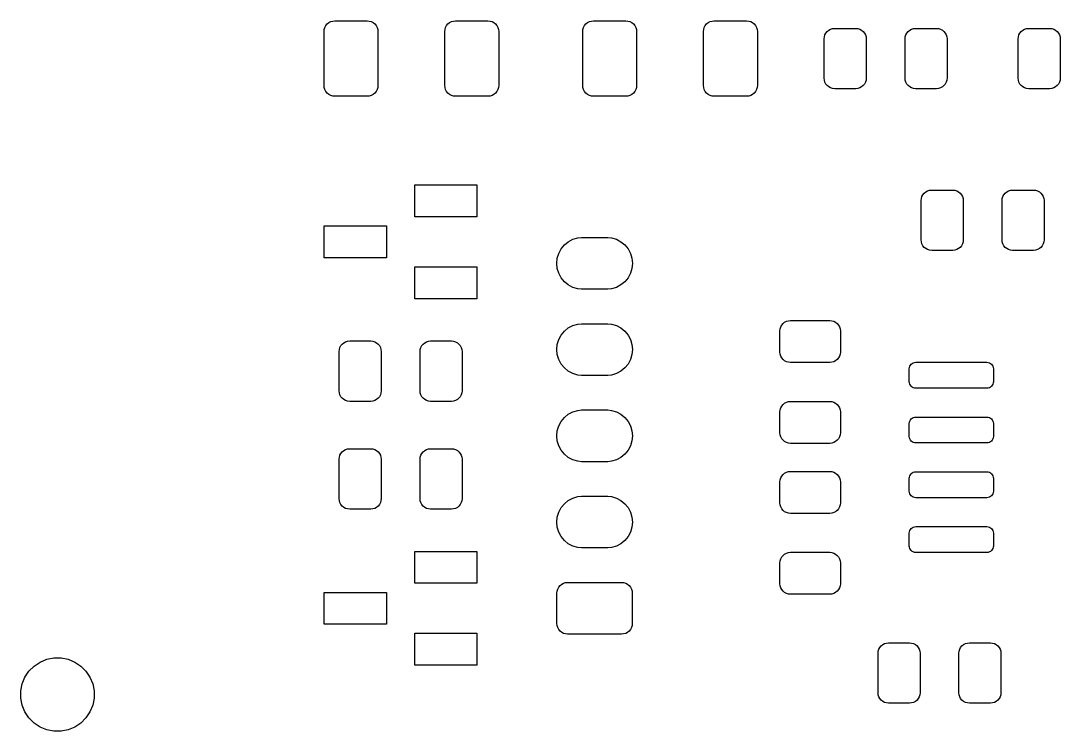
# Model space of a CAD drawing. Extents: x 1.99 to 6.84, y -5.26 to -1.59.
# Drawn here: x 4.24 to 5.189, y -4.246 to -3.597 of the extents above; entities that cross this region are included whole.
import ezdxf

# ---------------------------------------------------------------- set-up
doc = ezdxf.new("R2010")
doc.units = 0
doc.header["$MEASUREMENT"] = 0
doc.layers.add('BLACK', color=7, linetype='CONTINUOUS')

msp = doc.modelspace()

# ---------------------------------------------------------------- linework, layer by layer
at = {"layer": 'BLACK', "linetype": 'CONTINUOUS'}
for p, q in [((4.52465, -3.59763), (4.52657, -3.59744)), ((4.52657, -3.59744), (4.5561, -3.59744)), ((4.5561, -3.59744), (4.55802, -3.59763)), ((4.63489, -3.59763), (4.63681, -3.59744)), ((4.63681, -3.59744), (4.66634, -3.59744)), ((4.66634, -3.59744), (4.66826, -3.59763)), ((4.76088, -3.59763), (4.7628, -3.59744)), ((4.7628, -3.59744), (4.79232, -3.59744)), ((4.79232, -3.59744), (4.79424, -3.59763)), ((4.87111, -3.59763), (4.87303, -3.59744)), ((4.87303, -3.59744), (4.90256, -3.59744)), ((4.90256, -3.59744), (4.90448, -3.59763)), ((4.51673, -3.60728), (4.51692, -3.60536)), ((4.51692, -3.60536), (4.51748, -3.60352)), ((4.51748, -3.60352), (4.51839, -3.60182)), ((4.51839, -3.60182), (4.51962, -3.60032)), ((4.51962, -3.60032), (4.52111, -3.5991)), ((4.52111, -3.5991), (4.52281, -3.59819)), ((4.52281, -3.59819), (4.52465, -3.59763)), ((4.55802, -3.59763), (4.55987, -3.59819)), ((4.55987, -3.59819), (4.56157, -3.5991)), ((4.56157, -3.5991), (4.56306, -3.60032)), ((4.56306, -3.60032), (4.56429, -3.60182)), ((4.56429, -3.60182), (4.5652, -3.60352)), ((4.5652, -3.60352), (4.56576, -3.60536)), ((4.56576, -3.60536), (4.56594, -3.60728)), ((4.62697, -3.60728), (4.62716, -3.60536)), ((4.62716, -3.60536), (4.62772, -3.60352)), ((4.62772, -3.60352), (4.62863, -3.60182)), ((4.62863, -3.60182), (4.62985, -3.60032)), ((4.62985, -3.60032), (4.63134, -3.5991)), ((4.63134, -3.5991), (4.63304, -3.59819)), ((4.63304, -3.59819), (4.63489, -3.59763)), ((4.66826, -3.59763), (4.67011, -3.59819)), ((4.67011, -3.59819), (4.67181, -3.5991)), ((4.67181, -3.5991), (4.6733, -3.60032)), ((4.6733, -3.60032), (4.67452, -3.60182)), ((4.67452, -3.60182), (4.67543, -3.60352)), ((4.67543, -3.60352), (4.67599, -3.60536)), ((4.67599, -3.60536), (4.67618, -3.60728)), ((4.75295, -3.60728), (4.75314, -3.60536)), ((4.75314, -3.60536), (4.7537, -3.60352)), ((4.7537, -3.60352), (4.75461, -3.60182)), ((4.75461, -3.60182), (4.75584, -3.60032)), ((4.75584, -3.60032), (4.75733, -3.5991)), ((4.75733, -3.5991), (4.75903, -3.59819)), ((4.75903, -3.59819), (4.76088, -3.59763)), ((4.79424, -3.59763), (4.79609, -3.59819)), ((4.79609, -3.59819), (4.79779, -3.5991)), ((4.79779, -3.5991), (4.79928, -3.60032)), ((4.79928, -3.60032), (4.80051, -3.60182)), ((4.80051, -3.60182), (4.80142, -3.60352)), ((4.80142, -3.60352), (4.80198, -3.60536)), ((4.80198, -3.60536), (4.80217, -3.60728)), ((4.86319, -3.60728), (4.86338, -3.60536)), ((4.86338, -3.60536), (4.86394, -3.60352)), ((4.86394, -3.60352), (4.86485, -3.60182)), ((4.86485, -3.60182), (4.86607, -3.60032)), ((4.86607, -3.60032), (4.86756, -3.5991)), ((4.86756, -3.5991), (4.86926, -3.59819)), ((4.86926, -3.59819), (4.87111, -3.59763)), ((4.90448, -3.59763), (4.90633, -3.59819)), ((4.90633, -3.59819), (4.90803, -3.5991)), ((4.90803, -3.5991), (4.90952, -3.60032)), ((4.90952, -3.60032), (4.91074, -3.60182)), ((4.91074, -3.60182), (4.91165, -3.60352)), ((4.91165, -3.60352), (4.91221, -3.60536)), ((4.91221, -3.60536), (4.9124, -3.60728)), ((4.97624, -3.60714), (4.97769, -3.60595)), ((4.97769, -3.60595), (4.97935, -3.60506)), ((4.97935, -3.60506), (4.98115, -3.60452)), ((4.98115, -3.60452), (4.98302, -3.60433)), ((4.98302, -3.60433), (5.00221, -3.60433)), ((5.00221, -3.60433), (5.00409, -3.60452)), ((5.00409, -3.60452), (5.00589, -3.60506)), ((5.00589, -3.60506), (5.00755, -3.60595)), ((5.00755, -3.60595), (5.009, -3.60714)), ((5.05005, -3.60714), (5.05151, -3.60595)), ((5.05151, -3.60595), (5.05317, -3.60506)), ((5.05317, -3.60506), (5.05497, -3.60452)), ((5.05497, -3.60452), (5.05684, -3.60433)), ((5.05684, -3.60433), (5.07603, -3.60433)), ((5.07603, -3.60433), (5.07791, -3.60452)), ((5.07791, -3.60452), (5.07971, -3.60506)), ((5.07971, -3.60506), (5.08136, -3.60595)), ((5.08136, -3.60595), (5.08282, -3.60714)), ((5.1534, -3.60714), (5.15486, -3.60595)), ((5.15486, -3.60595), (5.15651, -3.60506)), ((5.15651, -3.60506), (5.15831, -3.60452)), ((5.15831, -3.60452), (5.16019, -3.60433)), ((5.16019, -3.60433), (5.17938, -3.60433)), ((5.17938, -3.60433), (5.18125, -3.60452)), ((5.18125, -3.60452), (5.18305, -3.60506)), ((5.18305, -3.60506), (5.18471, -3.60595)), ((5.18471, -3.60595), (5.18617, -3.60714)), ((4.51673, -3.6565), (4.51673, -3.60728)), ((4.56594, -3.60728), (4.56594, -3.6565)), ((4.62697, -3.6565), (4.62697, -3.60728)), ((4.67618, -3.60728), (4.67618, -3.6565)), ((4.75295, -3.6565), (4.75295, -3.60728)), ((4.80217, -3.60728), (4.80217, -3.6565)), ((4.86319, -3.6565), (4.86319, -3.60728)), ((4.9124, -3.60728), (4.9124, -3.6565)), ((4.97343, -3.61393), (4.97361, -3.61205)), ((4.97343, -3.64985), (4.97343, -3.61393)), ((4.97361, -3.61205), (4.97416, -3.61025)), ((4.97416, -3.61025), (4.97504, -3.6086)), ((4.97504, -3.6086), (4.97624, -3.60714)), ((5.009, -3.60714), (5.01019, -3.6086)), ((5.01019, -3.6086), (5.01108, -3.61025)), ((5.01108, -3.61025), (5.01163, -3.61205)), ((5.01163, -3.61205), (5.01181, -3.61393)), ((5.01181, -3.61393), (5.01181, -3.64985)), ((5.04724, -3.61393), (5.04743, -3.61205)), ((5.04724, -3.64985), (5.04724, -3.61393)), ((5.04743, -3.61205), (5.04797, -3.61025)), ((5.04797, -3.61025), (5.04886, -3.6086)), ((5.04886, -3.6086), (5.05005, -3.60714)), ((5.08282, -3.60714), (5.08401, -3.6086)), ((5.08401, -3.6086), (5.0849, -3.61025)), ((5.0849, -3.61025), (5.08545, -3.61205)), ((5.08545, -3.61205), (5.08563, -3.61393)), ((5.08563, -3.61393), (5.08563, -3.64985)), ((5.15059, -3.61393), (5.15077, -3.61205)), ((5.15059, -3.64985), (5.15059, -3.61393)), ((5.15077, -3.61205), (5.15132, -3.61025)), ((5.15132, -3.61025), (5.15221, -3.6086)), ((5.15221, -3.6086), (5.1534, -3.60714)), ((5.18617, -3.60714), (5.18736, -3.6086)), ((5.18736, -3.6086), (5.18825, -3.61025)), ((5.18825, -3.61025), (5.18879, -3.61205)), ((5.18879, -3.61205), (5.18898, -3.61393)), ((5.18898, -3.61393), (5.18898, -3.64985)), ((4.97361, -3.65172), (4.97343, -3.64985)), ((4.97416, -3.65352), (4.97361, -3.65172)), ((4.97504, -3.65518), (4.97416, -3.65352)), ((5.01108, -3.65352), (5.01019, -3.65518)), ((5.01163, -3.65172), (5.01108, -3.65352)), ((5.01181, -3.64985), (5.01163, -3.65172)), ((5.04743, -3.65172), (5.04724, -3.64985)), ((5.04797, -3.65352), (5.04743, -3.65172)), ((5.04886, -3.65518), (5.04797, -3.65352)), ((5.0849, -3.65352), (5.08401, -3.65518)), ((5.08545, -3.65172), (5.0849, -3.65352)), ((5.08563, -3.64985), (5.08545, -3.65172)), ((5.15077, -3.65172), (5.15059, -3.64985)), ((5.15132, -3.65352), (5.15077, -3.65172)), ((5.15221, -3.65518), (5.15132, -3.65352)), ((5.18825, -3.65352), (5.18736, -3.65518)), ((5.18879, -3.65172), (5.18825, -3.65352)), ((5.18898, -3.64985), (5.18879, -3.65172)), ((4.51692, -3.65842), (4.51673, -3.6565)), ((4.51748, -3.66026), (4.51692, -3.65842)), ((4.51839, -3.66196), (4.51748, -3.66026)), ((4.51962, -3.66346), (4.51839, -3.66196)), ((4.52111, -3.66468), (4.51962, -3.66346)), ((4.56306, -3.66346), (4.56157, -3.66468)), ((4.56429, -3.66196), (4.56306, -3.66346)), ((4.5652, -3.66026), (4.56429, -3.66196)), ((4.56576, -3.65842), (4.5652, -3.66026)), ((4.56594, -3.6565), (4.56576, -3.65842)), ((4.62716, -3.65842), (4.62697, -3.6565)), ((4.62772, -3.66026), (4.62716, -3.65842)), ((4.62863, -3.66196), (4.62772, -3.66026)), ((4.62985, -3.66346), (4.62863, -3.66196)), ((4.63134, -3.66468), (4.62985, -3.66346)), ((4.6733, -3.66346), (4.67181, -3.66468)), ((4.67452, -3.66196), (4.6733, -3.66346)), ((4.67543, -3.66026), (4.67452, -3.66196)), ((4.67599, -3.65842), (4.67543, -3.66026)), ((4.67618, -3.6565), (4.67599, -3.65842)), ((4.75314, -3.65842), (4.75295, -3.6565)), ((4.7537, -3.66026), (4.75314, -3.65842)), ((4.75461, -3.66196), (4.7537, -3.66026)), ((4.75584, -3.66346), (4.75461, -3.66196)), ((4.75733, -3.66468), (4.75584, -3.66346)), ((4.79928, -3.66346), (4.79779, -3.66468)), ((4.80051, -3.66196), (4.79928, -3.66346)), ((4.80142, -3.66026), (4.80051, -3.66196)), ((4.80198, -3.65842), (4.80142, -3.66026)), ((4.80217, -3.6565), (4.80198, -3.65842)), ((4.86338, -3.65842), (4.86319, -3.6565)), ((4.86394, -3.66026), (4.86338, -3.65842)), ((4.86485, -3.66196), (4.86394, -3.66026)), ((4.86607, -3.66346), (4.86485, -3.66196)), ((4.86756, -3.66468), (4.86607, -3.66346)), ((4.90952, -3.66346), (4.90803, -3.66468)), ((4.91074, -3.66196), (4.90952, -3.66346)), ((4.91165, -3.66026), (4.91074, -3.66196)), ((4.91221, -3.65842), (4.91165, -3.66026)), ((4.9124, -3.6565), (4.91221, -3.65842)), ((4.97624, -3.65664), (4.97504, -3.65518)), ((4.97769, -3.65783), (4.97624, -3.65664)), ((4.97935, -3.65872), (4.97769, -3.65783)), ((4.98115, -3.65926), (4.97935, -3.65872)), ((4.98302, -3.65945), (4.98115, -3.65926)), ((5.00221, -3.65945), (4.98302, -3.65945)), ((5.00409, -3.65926), (5.00221, -3.65945)), ((5.00589, -3.65872), (5.00409, -3.65926)), ((5.00755, -3.65783), (5.00589, -3.65872)), ((5.009, -3.65664), (5.00755, -3.65783)), ((5.01019, -3.65518), (5.009, -3.65664)), ((5.05005, -3.65664), (5.04886, -3.65518)), ((5.05151, -3.65783), (5.05005, -3.65664)), ((5.05317, -3.65872), (5.05151, -3.65783)), ((5.05497, -3.65926), (5.05317, -3.65872)), ((5.05684, -3.65945), (5.05497, -3.65926)), ((5.07603, -3.65945), (5.05684, -3.65945)), ((5.07791, -3.65926), (5.07603, -3.65945)), ((5.07971, -3.65872), (5.07791, -3.65926)), ((5.08136, -3.65783), (5.07971, -3.65872)), ((5.08282, -3.65664), (5.08136, -3.65783)), ((5.08401, -3.65518), (5.08282, -3.65664)), ((5.1534, -3.65664), (5.15221, -3.65518)), ((5.15486, -3.65783), (5.1534, -3.65664)), ((5.15651, -3.65872), (5.15486, -3.65783)), ((5.15831, -3.65926), (5.15651, -3.65872)), ((5.16019, -3.65945), (5.15831, -3.65926)), ((5.17938, -3.65945), (5.16019, -3.65945)), ((5.18125, -3.65926), (5.17938, -3.65945)), ((5.18305, -3.65872), (5.18125, -3.65926)), ((5.18471, -3.65783), (5.18305, -3.65872)), ((5.18617, -3.65664), (5.18471, -3.65783)), ((5.18736, -3.65518), (5.18617, -3.65664)), ((4.52281, -3.66559), (4.52111, -3.66468)), ((4.52465, -3.66615), (4.52281, -3.66559)), ((4.52657, -3.66634), (4.52465, -3.66615)), ((4.5561, -3.66634), (4.52657, -3.66634)), ((4.55802, -3.66615), (4.5561, -3.66634)), ((4.55987, -3.66559), (4.55802, -3.66615)), ((4.56157, -3.66468), (4.55987, -3.66559)), ((4.63304, -3.66559), (4.63134, -3.66468)), ((4.63489, -3.66615), (4.63304, -3.66559)), ((4.63681, -3.66634), (4.63489, -3.66615)), ((4.66634, -3.66634), (4.63681, -3.66634)), ((4.66826, -3.66615), (4.66634, -3.66634)), ((4.67011, -3.66559), (4.66826, -3.66615)), ((4.67181, -3.66468), (4.67011, -3.66559)), ((4.75903, -3.66559), (4.75733, -3.66468)), ((4.76088, -3.66615), (4.75903, -3.66559)), ((4.7628, -3.66634), (4.76088, -3.66615)), ((4.79232, -3.66634), (4.7628, -3.66634)), ((4.79424, -3.66615), (4.79232, -3.66634)), ((4.79609, -3.66559), (4.79424, -3.66615)), ((4.79779, -3.66468), (4.79609, -3.66559)), ((4.86926, -3.66559), (4.86756, -3.66468)), ((4.87111, -3.66615), (4.86926, -3.66559)), ((4.87303, -3.66634), (4.87111, -3.66615)), ((4.90256, -3.66634), (4.87303, -3.66634)), ((4.90448, -3.66615), (4.90256, -3.66634)), ((4.90633, -3.66559), (4.90448, -3.66615)), ((4.90803, -3.66468), (4.90633, -3.66559)), ((4.59961, -3.77638), (4.59961, -3.74724)), ((4.59961, -3.74724), (4.6563, -3.74724)), ((4.6563, -3.74724), (4.6563, -3.77638)), ((5.06219, -3.75969), (5.06274, -3.75789)), ((5.06274, -3.75789), (5.06363, -3.75623)), ((5.06363, -3.75623), (5.06482, -3.75478)), ((5.06482, -3.75478), (5.06627, -3.75359)), ((5.06627, -3.75359), (5.06793, -3.7527)), ((5.06793, -3.7527), (5.06973, -3.75215)), ((5.06973, -3.75215), (5.0716, -3.75197)), ((5.0716, -3.75197), (5.0908, -3.75197)), ((5.0908, -3.75197), (5.09267, -3.75215)), ((5.09267, -3.75215), (5.09447, -3.7527)), ((5.09447, -3.7527), (5.09613, -3.75359)), ((5.09613, -3.75359), (5.09758, -3.75478)), ((5.09758, -3.75478), (5.09878, -3.75623)), ((5.09878, -3.75623), (5.09966, -3.75789)), ((5.09966, -3.75789), (5.10021, -3.75969)), ((5.13601, -3.75969), (5.13656, -3.75789)), ((5.13656, -3.75789), (5.13744, -3.75623)), ((5.13744, -3.75623), (5.13864, -3.75478)), ((5.13864, -3.75478), (5.14009, -3.75359)), ((5.14009, -3.75359), (5.14175, -3.7527)), ((5.14175, -3.7527), (5.14355, -3.75215)), ((5.14355, -3.75215), (5.14542, -3.75197)), ((5.14542, -3.75197), (5.16462, -3.75197)), ((5.16462, -3.75197), (5.16649, -3.75215)), ((5.16649, -3.75215), (5.16829, -3.7527)), ((5.16829, -3.7527), (5.16995, -3.75359)), ((5.16995, -3.75359), (5.1714, -3.75478)), ((5.1714, -3.75478), (5.1726, -3.75623)), ((5.1726, -3.75623), (5.17348, -3.75789)), ((5.17348, -3.75789), (5.17403, -3.75969)), ((5.06201, -3.76156), (5.06219, -3.75969)), ((5.06201, -3.79749), (5.06201, -3.76156)), ((5.10021, -3.75969), (5.10039, -3.76156)), ((5.10039, -3.76156), (5.10039, -3.79749)), ((5.13583, -3.76156), (5.13601, -3.75969)), ((5.13583, -3.79749), (5.13583, -3.76156)), ((5.17403, -3.75969), (5.17421, -3.76156)), ((5.17421, -3.76156), (5.17421, -3.79749)), ((4.6563, -3.77638), (4.59961, -3.77638)), ((4.51693, -3.81378), (4.51693, -3.78465)), ((4.51693, -3.78465), (4.57362, -3.78465)), ((4.57362, -3.78465), (4.57362, -3.81378)), ((4.74387, -3.79697), (4.74832, -3.79562)), ((4.74832, -3.79562), (4.75179, -3.79528)), ((4.75179, -3.79528), (4.77577, -3.79528)), ((4.77577, -3.79528), (4.77924, -3.79562)), ((4.77924, -3.79562), (4.78369, -3.79697)), ((4.73102, -3.80981), (4.73322, -3.80571)), ((4.73322, -3.80571), (4.73617, -3.80211)), ((4.73617, -3.80211), (4.73977, -3.79916)), ((4.73977, -3.79916), (4.74387, -3.79697)), ((4.78369, -3.79697), (4.78779, -3.79916)), ((4.78779, -3.79916), (4.79139, -3.80211)), ((4.79139, -3.80211), (4.79434, -3.80571)), ((4.79434, -3.80571), (4.79654, -3.80981)), ((5.06219, -3.79936), (5.06201, -3.79749)), ((5.06274, -3.80116), (5.06219, -3.79936)), ((5.06363, -3.80282), (5.06274, -3.80116)), ((5.06482, -3.80428), (5.06363, -3.80282)), ((5.06627, -3.80547), (5.06482, -3.80428)), ((5.06793, -3.80636), (5.06627, -3.80547)), ((5.06973, -3.8069), (5.06793, -3.80636)), ((5.09447, -3.80636), (5.09267, -3.8069)), ((5.09613, -3.80547), (5.09447, -3.80636)), ((5.09758, -3.80428), (5.09613, -3.80547)), ((5.09878, -3.80282), (5.09758, -3.80428)), ((5.09966, -3.80116), (5.09878, -3.80282)), ((5.10021, -3.79936), (5.09966, -3.80116)), ((5.10039, -3.79749), (5.10021, -3.79936)), ((5.13601, -3.79936), (5.13583, -3.79749)), ((5.13656, -3.80116), (5.13601, -3.79936)), ((5.13744, -3.80282), (5.13656, -3.80116)), ((5.13864, -3.80428), (5.13744, -3.80282)), ((5.14009, -3.80547), (5.13864, -3.80428)), ((5.14175, -3.80636), (5.14009, -3.80547)), ((5.14355, -3.8069), (5.14175, -3.80636)), ((5.16829, -3.80636), (5.16649, -3.8069)), ((5.16995, -3.80547), (5.16829, -3.80636)), ((5.1714, -3.80428), (5.16995, -3.80547)), ((5.1726, -3.80282), (5.1714, -3.80428)), ((5.17348, -3.80116), (5.1726, -3.80282)), ((5.17403, -3.79936), (5.17348, -3.80116)), ((5.17421, -3.79749), (5.17403, -3.79936)), ((4.57362, -3.81378), (4.51693, -3.81378)), ((4.72922, -3.8189), (4.72967, -3.81427)), ((4.72967, -3.81427), (4.73102, -3.80981)), ((4.79654, -3.80981), (4.79789, -3.81427)), ((4.79789, -3.81427), (4.79834, -3.8189)), ((5.0716, -3.80709), (5.06973, -3.8069)), ((5.0908, -3.80709), (5.0716, -3.80709)), ((5.09267, -3.8069), (5.0908, -3.80709)), ((5.14542, -3.80709), (5.14355, -3.8069)), ((5.16462, -3.80709), (5.14542, -3.80709)), ((5.16649, -3.8069), (5.16462, -3.80709)), ((4.59961, -3.85118), (4.59961, -3.82205)), ((4.59961, -3.82205), (4.6563, -3.82205)), ((4.6563, -3.82205), (4.6563, -3.85118)), ((4.72967, -3.82353), (4.72922, -3.8189)), ((4.73102, -3.82798), (4.72967, -3.82353)), ((4.79789, -3.82353), (4.79654, -3.82798)), ((4.79834, -3.8189), (4.79789, -3.82353)), ((4.73322, -3.83208), (4.73102, -3.82798)), ((4.73617, -3.83568), (4.73322, -3.83208)), ((4.79434, -3.83208), (4.79139, -3.83568)), ((4.79654, -3.82798), (4.79434, -3.83208)), ((4.73977, -3.83863), (4.73617, -3.83568)), ((4.74387, -3.84083), (4.73977, -3.83863)), ((4.74832, -3.84218), (4.74387, -3.84083)), ((4.75179, -3.84252), (4.74832, -3.84218)), ((4.77577, -3.84252), (4.75179, -3.84252)), ((4.77924, -3.84218), (4.77577, -3.84252)), ((4.78369, -3.84083), (4.77924, -3.84218)), ((4.78779, -3.83863), (4.78369, -3.84083)), ((4.79139, -3.83568), (4.78779, -3.83863)), ((4.6563, -3.85118), (4.59961, -3.85118)), ((4.93588, -3.87387), (4.93734, -3.87268)), ((4.93734, -3.87268), (4.93899, -3.87179)), ((4.93899, -3.87179), (4.9408, -3.87125)), ((4.9408, -3.87125), (4.94267, -3.87106)), ((4.94267, -3.87106), (4.97859, -3.87106)), ((4.97859, -3.87106), (4.98046, -3.87125)), ((4.98046, -3.87125), (4.98226, -3.87179)), ((4.98226, -3.87179), (4.98392, -3.87268)), ((4.98392, -3.87268), (4.98538, -3.87387)), ((4.73322, -3.88445), (4.73617, -3.88085)), ((4.73617, -3.88085), (4.73977, -3.8779)), ((4.73977, -3.8779), (4.74387, -3.87571)), ((4.74387, -3.87571), (4.74832, -3.87436)), ((4.74832, -3.87436), (4.75179, -3.87402)), ((4.75179, -3.87402), (4.77577, -3.87402)), ((4.77577, -3.87402), (4.77924, -3.87436)), ((4.77924, -3.87436), (4.78369, -3.87571)), ((4.78369, -3.87571), (4.78779, -3.8779)), ((4.78779, -3.8779), (4.79139, -3.88085)), ((4.79139, -3.88085), (4.79434, -3.88445)), ((4.93307, -3.88066), (4.93326, -3.87879)), ((4.93307, -3.89985), (4.93307, -3.88066)), ((4.93326, -3.87879), (4.9338, -3.87699)), ((4.9338, -3.87699), (4.93469, -3.87533)), ((4.93469, -3.87533), (4.93588, -3.87387)), ((4.98538, -3.87387), (4.98657, -3.87533)), ((4.98657, -3.87533), (4.98746, -3.87699)), ((4.98746, -3.87699), (4.988, -3.87879)), ((4.988, -3.87879), (4.98819, -3.88066)), ((4.98819, -3.88066), (4.98819, -3.89985)), ((4.53332, -3.89257), (4.53478, -3.89138)), ((4.53478, -3.89138), (4.53644, -3.89049)), ((4.53644, -3.89049), (4.53824, -3.88995)), ((4.53824, -3.88995), (4.54011, -3.88976)), ((4.54011, -3.88976), (4.5593, -3.88976)), ((4.5593, -3.88976), (4.56117, -3.88995)), ((4.56117, -3.88995), (4.56297, -3.89049)), ((4.56297, -3.89049), (4.56463, -3.89138)), ((4.56463, -3.89138), (4.56609, -3.89257)), ((4.60714, -3.89257), (4.6086, -3.89138)), ((4.6086, -3.89138), (4.61025, -3.89049)), ((4.61025, -3.89049), (4.61205, -3.88995)), ((4.61205, -3.88995), (4.61393, -3.88976)), ((4.61393, -3.88976), (4.63312, -3.88976)), ((4.63312, -3.88976), (4.63499, -3.88995)), ((4.63499, -3.88995), (4.63679, -3.89049)), ((4.63679, -3.89049), (4.63845, -3.89138)), ((4.63845, -3.89138), (4.63991, -3.89257)), ((4.72967, -3.89301), (4.73102, -3.88855)), ((4.73102, -3.88855), (4.73322, -3.88445)), ((4.79434, -3.88445), (4.79654, -3.88855)), ((4.79654, -3.88855), (4.79789, -3.89301)), ((4.53051, -3.89936), (4.5307, -3.89749)), ((4.53051, -3.93529), (4.53051, -3.89936)), ((4.5307, -3.89749), (4.53124, -3.89569)), ((4.53124, -3.89569), (4.53213, -3.89403)), ((4.53213, -3.89403), (4.53332, -3.89257)), ((4.56609, -3.89257), (4.56728, -3.89403)), ((4.56728, -3.89403), (4.56817, -3.89569)), ((4.56817, -3.89569), (4.56871, -3.89749)), ((4.56871, -3.89749), (4.5689, -3.89936)), ((4.5689, -3.89936), (4.5689, -3.93529)), ((4.60433, -3.89936), (4.60452, -3.89749)), ((4.60433, -3.93529), (4.60433, -3.89936)), ((4.60452, -3.89749), (4.60506, -3.89569)), ((4.60506, -3.89569), (4.60595, -3.89403)), ((4.60595, -3.89403), (4.60714, -3.89257)), ((4.63991, -3.89257), (4.6411, -3.89403)), ((4.6411, -3.89403), (4.64199, -3.89569)), ((4.64199, -3.89569), (4.64253, -3.89749)), ((4.64253, -3.89749), (4.64272, -3.89936)), ((4.64272, -3.89936), (4.64272, -3.93529)), ((4.72922, -3.89764), (4.72967, -3.89301)), ((4.72967, -3.90227), (4.72922, -3.89764)), ((4.79789, -3.89301), (4.79834, -3.89764)), ((4.79834, -3.89764), (4.79789, -3.90227)), ((4.93326, -3.90172), (4.93307, -3.89985)), ((4.98819, -3.89985), (4.988, -3.90172)), ((4.73102, -3.90672), (4.72967, -3.90227)), ((4.73322, -3.91082), (4.73102, -3.90672)), ((4.79654, -3.90672), (4.79434, -3.91082)), ((4.79789, -3.90227), (4.79654, -3.90672)), ((4.9338, -3.90352), (4.93326, -3.90172)), ((4.93469, -3.90518), (4.9338, -3.90352)), ((4.93588, -3.90664), (4.93469, -3.90518)), ((4.93734, -3.90783), (4.93588, -3.90664)), ((4.93899, -3.90872), (4.93734, -3.90783)), ((4.9408, -3.90926), (4.93899, -3.90872)), ((4.94267, -3.90945), (4.9408, -3.90926)), ((4.97859, -3.90945), (4.94267, -3.90945)), ((4.98046, -3.90926), (4.97859, -3.90945)), ((4.98226, -3.90872), (4.98046, -3.90926)), ((4.98392, -3.90783), (4.98226, -3.90872)), ((4.98538, -3.90664), (4.98392, -3.90783)), ((4.98657, -3.90518), (4.98538, -3.90664)), ((4.98746, -3.90352), (4.98657, -3.90518)), ((4.988, -3.90172), (4.98746, -3.90352)), ((5.05291, -3.91098), (5.05381, -3.91025)), ((5.05381, -3.91025), (5.05483, -3.9097)), ((5.05483, -3.9097), (5.05593, -3.90937)), ((5.05593, -3.90937), (5.05709, -3.90925)), ((5.05709, -3.90925), (5.12205, -3.90925)), ((5.12205, -3.90925), (5.1232, -3.90937)), ((5.1232, -3.90937), (5.12431, -3.9097)), ((5.12431, -3.9097), (5.12533, -3.91025)), ((5.12533, -3.91025), (5.12622, -3.91098)), ((4.73617, -3.91442), (4.73322, -3.91082)), ((4.73977, -3.91737), (4.73617, -3.91442)), ((4.74387, -3.91957), (4.73977, -3.91737)), ((4.74832, -3.92092), (4.74387, -3.91957)), ((4.78369, -3.91957), (4.77924, -3.92092)), ((4.78779, -3.91737), (4.78369, -3.91957)), ((4.79139, -3.91442), (4.78779, -3.91737)), ((4.79434, -3.91082), (4.79139, -3.91442)), ((5.05118, -3.91516), (5.05129, -3.91401)), ((5.05118, -3.92697), (5.05118, -3.91516)), ((5.05129, -3.91401), (5.05163, -3.9129)), ((5.05163, -3.9129), (5.05218, -3.91188)), ((5.05218, -3.91188), (5.05291, -3.91098)), ((5.12622, -3.91098), (5.12696, -3.91188)), ((5.12696, -3.91188), (5.1275, -3.9129)), ((5.1275, -3.9129), (5.12784, -3.91401)), ((5.12784, -3.91401), (5.12795, -3.91516)), ((5.12795, -3.91516), (5.12795, -3.92697)), ((4.75179, -3.92126), (4.74832, -3.92092)), ((4.77577, -3.92126), (4.75179, -3.92126)), ((4.77924, -3.92092), (4.77577, -3.92126)), ((5.05129, -3.92812), (5.05118, -3.92697)), ((5.05163, -3.92923), (5.05129, -3.92812)), ((5.05218, -3.93025), (5.05163, -3.92923)), ((5.1275, -3.92923), (5.12696, -3.93025)), ((5.12784, -3.92812), (5.1275, -3.92923)), ((5.12795, -3.92697), (5.12784, -3.92812)), ((4.5307, -3.93716), (4.53051, -3.93529)), ((4.53124, -3.93896), (4.5307, -3.93716)), ((4.53213, -3.94062), (4.53124, -3.93896)), ((4.56817, -3.93896), (4.56728, -3.94062)), ((4.56871, -3.93716), (4.56817, -3.93896)), ((4.5689, -3.93529), (4.56871, -3.93716)), ((4.60452, -3.93716), (4.60433, -3.93529)), ((4.60506, -3.93896), (4.60452, -3.93716)), ((4.60595, -3.94062), (4.60506, -3.93896)), ((4.64199, -3.93896), (4.6411, -3.94062)), ((4.64253, -3.93716), (4.64199, -3.93896)), ((4.64272, -3.93529), (4.64253, -3.93716)), ((5.05291, -3.93114), (5.05218, -3.93025)), ((5.05381, -3.93188), (5.05291, -3.93114)), ((5.05483, -3.93242), (5.05381, -3.93188)), ((5.05593, -3.93276), (5.05483, -3.93242)), ((5.05709, -3.93287), (5.05593, -3.93276)), ((5.12205, -3.93287), (5.05709, -3.93287)), ((5.1232, -3.93276), (5.12205, -3.93287)), ((5.12431, -3.93242), (5.1232, -3.93276)), ((5.12533, -3.93188), (5.12431, -3.93242)), ((5.12622, -3.93114), (5.12533, -3.93188)), ((5.12696, -3.93025), (5.12622, -3.93114)), ((4.53332, -3.94207), (4.53213, -3.94062)), ((4.53478, -3.94326), (4.53332, -3.94207)), ((4.53644, -3.94415), (4.53478, -3.94326)), ((4.53824, -3.9447), (4.53644, -3.94415)), ((4.54011, -3.94488), (4.53824, -3.9447)), ((4.5593, -3.94488), (4.54011, -3.94488)), ((4.56117, -3.9447), (4.5593, -3.94488)), ((4.56297, -3.94415), (4.56117, -3.9447)), ((4.56463, -3.94326), (4.56297, -3.94415)), ((4.56609, -3.94207), (4.56463, -3.94326)), ((4.56728, -3.94062), (4.56609, -3.94207)), ((4.60714, -3.94207), (4.60595, -3.94062)), ((4.6086, -3.94326), (4.60714, -3.94207)), ((4.61025, -3.94415), (4.6086, -3.94326)), ((4.61205, -3.9447), (4.61025, -3.94415)), ((4.61393, -3.94488), (4.61205, -3.9447)), ((4.63312, -3.94488), (4.61393, -3.94488)), ((4.63499, -3.9447), (4.63312, -3.94488)), ((4.63679, -3.94415), (4.63499, -3.9447)), ((4.63845, -3.94326), (4.63679, -3.94415)), ((4.63991, -3.94207), (4.63845, -3.94326)), ((4.6411, -3.94062), (4.63991, -3.94207)), ((4.93469, -3.94915), (4.93588, -3.94769)), ((4.93588, -3.94769), (4.93734, -3.9465)), ((4.93734, -3.9465), (4.93899, -3.94561)), ((4.93899, -3.94561), (4.9408, -3.94507)), ((4.9408, -3.94507), (4.94267, -3.94488)), ((4.94267, -3.94488), (4.97859, -3.94488)), ((4.97859, -3.94488), (4.98046, -3.94507)), ((4.98046, -3.94507), (4.98226, -3.94561)), ((4.98226, -3.94561), (4.98392, -3.9465)), ((4.98392, -3.9465), (4.98538, -3.94769)), ((4.98538, -3.94769), (4.98657, -3.94915)), ((4.73617, -3.95959), (4.73977, -3.95664)), ((4.73977, -3.95664), (4.74387, -3.95445)), ((4.74387, -3.95445), (4.74832, -3.9531)), ((4.74832, -3.9531), (4.75179, -3.95276)), ((4.75179, -3.95276), (4.77577, -3.95276)), ((4.77577, -3.95276), (4.77924, -3.9531)), ((4.77924, -3.9531), (4.78369, -3.95445)), ((4.78369, -3.95445), (4.78779, -3.95664)), ((4.78779, -3.95664), (4.79139, -3.95959)), ((4.93307, -3.95448), (4.93326, -3.95261)), ((4.93307, -3.97367), (4.93307, -3.95448)), ((4.93326, -3.95261), (4.9338, -3.95081)), ((4.9338, -3.95081), (4.93469, -3.94915)), ((4.98657, -3.94915), (4.98746, -3.95081)), ((4.98746, -3.95081), (4.988, -3.95261)), ((4.988, -3.95261), (4.98819, -3.95448)), ((4.98819, -3.95448), (4.98819, -3.97367)), ((4.72967, -3.97175), (4.73102, -3.96729)), ((4.73102, -3.96729), (4.73322, -3.96319)), ((4.73322, -3.96319), (4.73617, -3.95959)), ((4.79139, -3.95959), (4.79434, -3.96319)), ((4.79434, -3.96319), (4.79654, -3.96729)), ((4.79654, -3.96729), (4.79789, -3.97175)), ((5.05118, -3.96516), (5.05129, -3.96401)), ((5.05118, -3.97697), (5.05118, -3.96516)), ((5.05129, -3.96401), (5.05163, -3.9629)), ((5.05163, -3.9629), (5.05218, -3.96188)), ((5.05218, -3.96188), (5.05291, -3.96098)), ((5.05291, -3.96098), (5.05381, -3.96025)), ((5.05381, -3.96025), (5.05483, -3.9597)), ((5.05483, -3.9597), (5.05593, -3.95937)), ((5.05593, -3.95937), (5.05709, -3.95925)), ((5.05709, -3.95925), (5.12205, -3.95925)), ((5.12205, -3.95925), (5.1232, -3.95937)), ((5.1232, -3.95937), (5.12431, -3.9597)), ((5.12431, -3.9597), (5.12533, -3.96025)), ((5.12533, -3.96025), (5.12622, -3.96098)), ((5.12622, -3.96098), (5.12696, -3.96188)), ((5.12696, -3.96188), (5.1275, -3.9629)), ((5.1275, -3.9629), (5.12784, -3.96401)), ((5.12784, -3.96401), (5.12795, -3.96516)), ((5.12795, -3.96516), (5.12795, -3.97697)), ((4.72922, -3.97638), (4.72967, -3.97175)), ((4.72967, -3.98101), (4.72922, -3.97638)), ((4.79789, -3.97175), (4.79834, -3.97638)), ((4.79834, -3.97638), (4.79789, -3.98101)), ((4.93326, -3.97554), (4.93307, -3.97367)), ((4.9338, -3.97734), (4.93326, -3.97554)), ((4.988, -3.97554), (4.98746, -3.97734)), ((4.98819, -3.97367), (4.988, -3.97554)), ((5.05129, -3.97812), (5.05118, -3.97697)), ((5.12795, -3.97697), (5.12784, -3.97812)), ((4.73102, -3.98546), (4.72967, -3.98101)), ((4.73322, -3.98957), (4.73102, -3.98546)), ((4.79654, -3.98546), (4.79434, -3.98957)), ((4.79789, -3.98101), (4.79654, -3.98546)), ((4.93469, -3.979), (4.9338, -3.97734)), ((4.93588, -3.98046), (4.93469, -3.979)), ((4.93734, -3.98165), (4.93588, -3.98046)), ((4.93899, -3.98254), (4.93734, -3.98165)), ((4.9408, -3.98308), (4.93899, -3.98254)), ((4.94267, -3.98327), (4.9408, -3.98308)), ((4.97859, -3.98327), (4.94267, -3.98327)), ((4.98046, -3.98308), (4.97859, -3.98327)), ((4.98226, -3.98254), (4.98046, -3.98308)), ((4.98392, -3.98165), (4.98226, -3.98254)), ((4.98538, -3.98046), (4.98392, -3.98165)), ((4.98657, -3.979), (4.98538, -3.98046)), ((4.98746, -3.97734), (4.98657, -3.979)), ((5.05163, -3.97923), (5.05129, -3.97812)), ((5.05218, -3.98025), (5.05163, -3.97923)), ((5.05291, -3.98114), (5.05218, -3.98025)), ((5.05381, -3.98188), (5.05291, -3.98114)), ((5.05483, -3.98242), (5.05381, -3.98188)), ((5.05593, -3.98276), (5.05483, -3.98242)), ((5.05709, -3.98287), (5.05593, -3.98276)), ((5.12205, -3.98287), (5.05709, -3.98287)), ((5.1232, -3.98276), (5.12205, -3.98287)), ((5.12431, -3.98242), (5.1232, -3.98276)), ((5.12533, -3.98188), (5.12431, -3.98242)), ((5.12622, -3.98114), (5.12533, -3.98188)), ((5.12696, -3.98025), (5.12622, -3.98114)), ((5.1275, -3.97923), (5.12696, -3.98025)), ((5.12784, -3.97812), (5.1275, -3.97923)), ((4.53051, -3.99779), (4.5307, -3.99591)), ((4.5307, -3.99591), (4.53124, -3.99411)), ((4.53124, -3.99411), (4.53213, -3.99245)), ((4.53213, -3.99245), (4.53332, -3.991)), ((4.53332, -3.991), (4.53478, -3.98981)), ((4.53478, -3.98981), (4.53644, -3.98892)), ((4.53644, -3.98892), (4.53824, -3.98837)), ((4.53824, -3.98837), (4.54011, -3.98819)), ((4.54011, -3.98819), (4.5593, -3.98819)), ((4.5593, -3.98819), (4.56117, -3.98837)), ((4.56117, -3.98837), (4.56297, -3.98892)), ((4.56297, -3.98892), (4.56463, -3.98981)), ((4.56463, -3.98981), (4.56609, -3.991)), ((4.56609, -3.991), (4.56728, -3.99245)), ((4.56728, -3.99245), (4.56817, -3.99411)), ((4.56817, -3.99411), (4.56871, -3.99591)), ((4.56871, -3.99591), (4.5689, -3.99779)), ((4.60433, -3.99779), (4.60452, -3.99591)), ((4.60452, -3.99591), (4.60506, -3.99411)), ((4.60506, -3.99411), (4.60595, -3.99245)), ((4.60595, -3.99245), (4.60714, -3.991)), ((4.60714, -3.991), (4.6086, -3.98981)), ((4.6086, -3.98981), (4.61025, -3.98892)), ((4.61025, -3.98892), (4.61205, -3.98837)), ((4.61205, -3.98837), (4.61393, -3.98819)), ((4.61393, -3.98819), (4.63312, -3.98819)), ((4.63312, -3.98819), (4.63499, -3.98837)), ((4.63499, -3.98837), (4.63679, -3.98892)), ((4.63679, -3.98892), (4.63845, -3.98981)), ((4.63845, -3.98981), (4.63991, -3.991)), ((4.63991, -3.991), (4.6411, -3.99245)), ((4.6411, -3.99245), (4.64199, -3.99411)), ((4.64199, -3.99411), (4.64253, -3.99591)), ((4.64253, -3.99591), (4.64272, -3.99779)), ((4.73617, -3.99316), (4.73322, -3.98957)), ((4.73977, -3.99611), (4.73617, -3.99316)), ((4.74387, -3.99831), (4.73977, -3.99611)), ((4.78779, -3.99611), (4.78369, -3.99831)), ((4.79139, -3.99316), (4.78779, -3.99611)), ((4.79434, -3.98957), (4.79139, -3.99316)), ((4.53051, -4.03371), (4.53051, -3.99779)), ((4.5689, -3.99779), (4.5689, -4.03371)), ((4.60433, -4.03371), (4.60433, -3.99779)), ((4.64272, -3.99779), (4.64272, -4.03371)), ((4.74832, -3.99966), (4.74387, -3.99831)), ((4.75179, -4), (4.74832, -3.99966)), ((4.77577, -4), (4.75179, -4)), ((4.77924, -3.99966), (4.77577, -4)), ((4.78369, -3.99831), (4.77924, -3.99966)), ((4.93326, -4.01658), (4.9338, -4.01478)), ((4.9338, -4.01478), (4.93469, -4.01312)), ((4.93469, -4.01312), (4.93588, -4.01167)), ((4.93588, -4.01167), (4.93734, -4.01048)), ((4.93734, -4.01048), (4.93899, -4.00959)), ((4.93899, -4.00959), (4.9408, -4.00904)), ((4.9408, -4.00904), (4.94267, -4.00886)), ((4.94267, -4.00886), (4.97859, -4.00886)), ((4.97859, -4.00886), (4.98046, -4.00904)), ((4.98046, -4.00904), (4.98226, -4.00959)), ((4.98226, -4.00959), (4.98392, -4.01048)), ((4.98392, -4.01048), (4.98538, -4.01167)), ((4.98538, -4.01167), (4.98657, -4.01312)), ((4.98657, -4.01312), (4.98746, -4.01478)), ((4.98746, -4.01478), (4.988, -4.01658)), ((5.05118, -4.01516), (5.05129, -4.01401)), ((5.05118, -4.02697), (5.05118, -4.01516)), ((5.05129, -4.01401), (5.05163, -4.0129)), ((5.05163, -4.0129), (5.05218, -4.01188)), ((5.05218, -4.01188), (5.05291, -4.01098)), ((5.05291, -4.01098), (5.05381, -4.01025)), ((5.05381, -4.01025), (5.05483, -4.0097)), ((5.05483, -4.0097), (5.05593, -4.00937)), ((5.05593, -4.00937), (5.05709, -4.00925)), ((5.05709, -4.00925), (5.12205, -4.00925)), ((5.12205, -4.00925), (5.1232, -4.00937)), ((5.1232, -4.00937), (5.12431, -4.0097)), ((5.12431, -4.0097), (5.12533, -4.01025)), ((5.12533, -4.01025), (5.12622, -4.01098)), ((5.12622, -4.01098), (5.12696, -4.01188)), ((5.12696, -4.01188), (5.1275, -4.0129)), ((5.1275, -4.0129), (5.12784, -4.01401)), ((5.12784, -4.01401), (5.12795, -4.01516)), ((5.12795, -4.01516), (5.12795, -4.02697)), ((4.93307, -4.01845), (4.93326, -4.01658)), ((4.93307, -4.03765), (4.93307, -4.01845)), ((4.988, -4.01658), (4.98819, -4.01845)), ((4.98819, -4.01845), (4.98819, -4.03765)), ((4.5307, -4.03558), (4.53051, -4.03371)), ((4.5689, -4.03371), (4.56871, -4.03558)), ((4.60452, -4.03558), (4.60433, -4.03371)), ((4.64272, -4.03371), (4.64253, -4.03558)), ((4.73977, -4.03538), (4.74387, -4.03319)), ((4.74387, -4.03319), (4.74832, -4.03184)), ((4.74832, -4.03184), (4.75179, -4.0315)), ((4.75179, -4.0315), (4.77577, -4.0315)), ((4.77577, -4.0315), (4.77924, -4.03184)), ((4.77924, -4.03184), (4.78369, -4.03319)), ((4.78369, -4.03319), (4.78779, -4.03538)), ((5.05129, -4.02812), (5.05118, -4.02697)), ((5.05163, -4.02923), (5.05129, -4.02812)), ((5.05218, -4.03025), (5.05163, -4.02923)), ((5.05291, -4.03114), (5.05218, -4.03025)), ((5.05381, -4.03188), (5.05291, -4.03114)), ((5.05483, -4.03242), (5.05381, -4.03188)), ((5.05593, -4.03276), (5.05483, -4.03242)), ((5.05709, -4.03287), (5.05593, -4.03276)), ((5.12205, -4.03287), (5.05709, -4.03287)), ((5.1232, -4.03276), (5.12205, -4.03287)), ((5.12431, -4.03242), (5.1232, -4.03276)), ((5.12533, -4.03188), (5.12431, -4.03242)), ((5.12622, -4.03114), (5.12533, -4.03188)), ((5.12696, -4.03025), (5.12622, -4.03114)), ((5.1275, -4.02923), (5.12696, -4.03025)), ((5.12784, -4.02812), (5.1275, -4.02923)), ((5.12795, -4.02697), (5.12784, -4.02812)), ((4.53124, -4.03738), (4.5307, -4.03558)), ((4.53213, -4.03904), (4.53124, -4.03738)), ((4.53332, -4.0405), (4.53213, -4.03904)), ((4.53478, -4.04169), (4.53332, -4.0405)), ((4.53644, -4.04258), (4.53478, -4.04169)), ((4.53824, -4.04312), (4.53644, -4.04258)), ((4.54011, -4.04331), (4.53824, -4.04312)), ((4.5593, -4.04331), (4.54011, -4.04331)), ((4.56117, -4.04312), (4.5593, -4.04331)), ((4.56297, -4.04258), (4.56117, -4.04312)), ((4.56463, -4.04169), (4.56297, -4.04258)), ((4.56609, -4.0405), (4.56463, -4.04169)), ((4.56728, -4.03904), (4.56609, -4.0405)), ((4.56817, -4.03738), (4.56728, -4.03904)), ((4.56871, -4.03558), (4.56817, -4.03738)), ((4.60506, -4.03738), (4.60452, -4.03558)), ((4.60595, -4.03904), (4.60506, -4.03738)), ((4.60714, -4.0405), (4.60595, -4.03904)), ((4.6086, -4.04169), (4.60714, -4.0405)), ((4.61025, -4.04258), (4.6086, -4.04169)), ((4.61205, -4.04312), (4.61025, -4.04258)), ((4.61393, -4.04331), (4.61205, -4.04312)), ((4.63312, -4.04331), (4.61393, -4.04331)), ((4.63499, -4.04312), (4.63312, -4.04331)), ((4.63679, -4.04258), (4.63499, -4.04312)), ((4.63845, -4.04169), (4.63679, -4.04258)), ((4.63991, -4.0405), (4.63845, -4.04169)), ((4.6411, -4.03904), (4.63991, -4.0405)), ((4.64199, -4.03738), (4.6411, -4.03904)), ((4.64253, -4.03558), (4.64199, -4.03738)), ((4.73102, -4.04603), (4.73322, -4.04193)), ((4.73322, -4.04193), (4.73617, -4.03833)), ((4.73617, -4.03833), (4.73977, -4.03538)), ((4.78779, -4.03538), (4.79139, -4.03833)), ((4.79139, -4.03833), (4.79434, -4.04193)), ((4.79434, -4.04193), (4.79654, -4.04603)), ((4.93326, -4.03952), (4.93307, -4.03765)), ((4.9338, -4.04132), (4.93326, -4.03952)), ((4.93469, -4.04298), (4.9338, -4.04132)), ((4.93588, -4.04443), (4.93469, -4.04298)), ((4.98657, -4.04298), (4.98538, -4.04443)), ((4.98746, -4.04132), (4.98657, -4.04298)), ((4.988, -4.03952), (4.98746, -4.04132)), ((4.98819, -4.03765), (4.988, -4.03952)), ((4.72922, -4.05512), (4.72967, -4.05049)), ((4.72967, -4.05049), (4.73102, -4.04603)), ((4.79654, -4.04603), (4.79789, -4.05049)), ((4.79789, -4.05049), (4.79834, -4.05512)), ((4.93734, -4.04563), (4.93588, -4.04443)), ((4.93899, -4.04651), (4.93734, -4.04563)), ((4.9408, -4.04706), (4.93899, -4.04651)), ((4.94267, -4.04724), (4.9408, -4.04706)), ((4.97859, -4.04724), (4.94267, -4.04724)), ((4.98046, -4.04706), (4.97859, -4.04724)), ((4.98226, -4.04651), (4.98046, -4.04706)), ((4.98392, -4.04563), (4.98226, -4.04651)), ((4.98538, -4.04443), (4.98392, -4.04563)), ((4.72967, -4.05975), (4.72922, -4.05512)), ((4.73102, -4.0642), (4.72967, -4.05975)), ((4.79789, -4.05975), (4.79654, -4.0642)), ((4.79834, -4.05512), (4.79789, -4.05975)), ((5.05163, -4.0629), (5.05218, -4.06188)), ((5.05218, -4.06188), (5.05291, -4.06098)), ((5.05291, -4.06098), (5.05381, -4.06025)), ((5.05381, -4.06025), (5.05483, -4.0597)), ((5.05483, -4.0597), (5.05593, -4.05937)), ((5.05593, -4.05937), (5.05709, -4.05925)), ((5.05709, -4.05925), (5.12205, -4.05925)), ((5.12205, -4.05925), (5.1232, -4.05937)), ((5.1232, -4.05937), (5.12431, -4.0597)), ((5.12431, -4.0597), (5.12533, -4.06025)), ((5.12533, -4.06025), (5.12622, -4.06098)), ((5.12622, -4.06098), (5.12696, -4.06188)), ((5.12696, -4.06188), (5.1275, -4.0629)), ((4.73322, -4.06831), (4.73102, -4.0642)), ((4.73617, -4.0719), (4.73322, -4.06831)), ((4.73977, -4.07485), (4.73617, -4.0719)), ((4.79139, -4.0719), (4.78779, -4.07485)), ((4.79434, -4.06831), (4.79139, -4.0719)), ((4.79654, -4.0642), (4.79434, -4.06831)), ((5.05118, -4.06516), (5.05129, -4.06401)), ((5.05118, -4.07697), (5.05118, -4.06516)), ((5.05129, -4.06401), (5.05163, -4.0629)), ((5.1275, -4.0629), (5.12784, -4.06401)), ((5.12784, -4.06401), (5.12795, -4.06516)), ((5.12795, -4.06516), (5.12795, -4.07697)), ((4.74387, -4.07705), (4.73977, -4.07485)), ((4.74832, -4.0784), (4.74387, -4.07705)), ((4.75179, -4.07874), (4.74832, -4.0784)), ((4.77577, -4.07874), (4.75179, -4.07874)), ((4.77924, -4.0784), (4.77577, -4.07874)), ((4.78369, -4.07705), (4.77924, -4.0784)), ((4.78779, -4.07485), (4.78369, -4.07705)), ((5.05129, -4.07812), (5.05118, -4.07697)), ((5.05163, -4.07923), (5.05129, -4.07812)), ((5.05218, -4.08025), (5.05163, -4.07923)), ((5.05291, -4.08114), (5.05218, -4.08025)), ((5.05381, -4.08188), (5.05291, -4.08114)), ((5.12622, -4.08114), (5.12533, -4.08188)), ((5.12696, -4.08025), (5.12622, -4.08114)), ((5.1275, -4.07923), (5.12696, -4.08025)), ((5.12784, -4.07812), (5.1275, -4.07923)), ((5.12795, -4.07697), (5.12784, -4.07812)), ((4.59961, -4.11102), (4.59961, -4.08189)), ((4.59961, -4.08189), (4.6563, -4.08189)), ((4.6563, -4.08189), (4.6563, -4.11102)), ((4.93307, -4.09227), (4.93326, -4.0904)), ((4.93326, -4.0904), (4.9338, -4.0886)), ((4.9338, -4.0886), (4.93469, -4.08694)), ((4.93469, -4.08694), (4.93588, -4.08549)), ((4.93588, -4.08549), (4.93734, -4.08429)), ((4.93734, -4.08429), (4.93899, -4.08341)), ((4.93899, -4.08341), (4.9408, -4.08286)), ((4.9408, -4.08286), (4.94267, -4.08268)), ((4.94267, -4.08268), (4.97859, -4.08268)), ((4.97859, -4.08268), (4.98046, -4.08286)), ((4.98046, -4.08286), (4.98226, -4.08341)), ((4.98226, -4.08341), (4.98392, -4.08429)), ((4.98392, -4.08429), (4.98538, -4.08549)), ((4.98538, -4.08549), (4.98657, -4.08694)), ((4.98657, -4.08694), (4.98746, -4.0886)), ((4.98746, -4.0886), (4.988, -4.0904)), ((4.988, -4.0904), (4.98819, -4.09227)), ((5.05483, -4.08242), (5.05381, -4.08188)), ((5.05593, -4.08276), (5.05483, -4.08242)), ((5.05709, -4.08287), (5.05593, -4.08276)), ((5.12205, -4.08287), (5.05709, -4.08287)), ((5.1232, -4.08276), (5.12205, -4.08287)), ((5.12431, -4.08242), (5.1232, -4.08276)), ((5.12533, -4.08188), (5.12431, -4.08242)), ((4.93307, -4.11147), (4.93307, -4.09227)), ((4.98819, -4.09227), (4.98819, -4.11147)), ((4.51693, -4.14843), (4.51693, -4.11929)), ((4.51693, -4.11929), (4.57362, -4.11929)), ((4.57362, -4.11929), (4.57362, -4.14843)), ((4.6563, -4.11102), (4.59961, -4.11102)), ((4.72933, -4.12008), (4.72952, -4.11816)), ((4.72952, -4.11816), (4.73008, -4.11631)), ((4.73008, -4.11631), (4.73099, -4.11461)), ((4.73099, -4.11461), (4.73221, -4.11312)), ((4.73221, -4.11312), (4.7337, -4.11189)), ((4.7337, -4.11189), (4.73541, -4.11099)), ((4.73541, -4.11099), (4.73725, -4.11043)), ((4.73725, -4.11043), (4.73917, -4.11024)), ((4.73917, -4.11024), (4.78839, -4.11024)), ((4.78839, -4.11024), (4.79031, -4.11043)), ((4.79031, -4.11043), (4.79215, -4.11099)), ((4.79215, -4.11099), (4.79385, -4.11189)), ((4.79385, -4.11189), (4.79535, -4.11312)), ((4.79535, -4.11312), (4.79657, -4.11461)), ((4.79657, -4.11461), (4.79748, -4.11631)), ((4.79748, -4.11631), (4.79804, -4.11816)), ((4.79804, -4.11816), (4.79823, -4.12008)), ((4.93326, -4.11334), (4.93307, -4.11147)), ((4.9338, -4.11514), (4.93326, -4.11334)), ((4.93469, -4.1168), (4.9338, -4.11514)), ((4.93588, -4.11825), (4.93469, -4.1168)), ((4.93734, -4.11945), (4.93588, -4.11825)), ((4.93899, -4.12033), (4.93734, -4.11945)), ((4.98392, -4.11945), (4.98226, -4.12033)), ((4.98538, -4.11825), (4.98392, -4.11945)), ((4.98657, -4.1168), (4.98538, -4.11825)), ((4.98746, -4.11514), (4.98657, -4.1168)), ((4.988, -4.11334), (4.98746, -4.11514)), ((4.98819, -4.11147), (4.988, -4.11334)), ((4.72933, -4.14764), (4.72933, -4.12008)), ((4.79823, -4.12008), (4.79823, -4.14764)), ((4.9408, -4.12088), (4.93899, -4.12033)), ((4.94267, -4.12106), (4.9408, -4.12088)), ((4.97859, -4.12106), (4.94267, -4.12106)), ((4.98046, -4.12088), (4.97859, -4.12106)), ((4.98226, -4.12033), (4.98046, -4.12088)), ((4.72952, -4.14956), (4.72933, -4.14764)), ((4.79823, -4.14764), (4.79804, -4.14956)), ((4.57362, -4.14843), (4.51693, -4.14843)), ((4.59961, -4.18583), (4.59961, -4.15669)), ((4.59961, -4.15669), (4.6563, -4.15669)), ((4.6563, -4.15669), (4.6563, -4.18583)), ((4.73008, -4.1514), (4.72952, -4.14956)), ((4.73099, -4.15311), (4.73008, -4.1514)), ((4.73221, -4.1546), (4.73099, -4.15311)), ((4.7337, -4.15582), (4.73221, -4.1546)), ((4.73541, -4.15673), (4.7337, -4.15582)), ((4.73725, -4.15729), (4.73541, -4.15673)), ((4.73917, -4.15748), (4.73725, -4.15729)), ((4.78839, -4.15748), (4.73917, -4.15748)), ((4.79031, -4.15729), (4.78839, -4.15748)), ((4.79215, -4.15673), (4.79031, -4.15729)), ((4.79385, -4.15582), (4.79215, -4.15673)), ((4.79535, -4.1546), (4.79385, -4.15582)), ((4.79657, -4.15311), (4.79535, -4.1546)), ((4.79748, -4.1514), (4.79657, -4.15311)), ((4.79804, -4.14956), (4.79748, -4.1514)), ((5.02545, -4.16817), (5.0269, -4.16697)), ((5.0269, -4.16697), (5.02856, -4.16608)), ((5.02856, -4.16608), (5.03036, -4.16554)), ((5.03036, -4.16554), (5.03223, -4.16535)), ((5.03223, -4.16535), (5.05143, -4.16535)), ((5.05143, -4.16535), (5.0533, -4.16554)), ((5.0533, -4.16554), (5.0551, -4.16608)), ((5.0551, -4.16608), (5.05676, -4.16697)), ((5.05676, -4.16697), (5.05821, -4.16817)), ((5.09927, -4.16817), (5.10072, -4.16697)), ((5.10072, -4.16697), (5.10238, -4.16608)), ((5.10238, -4.16608), (5.10418, -4.16554)), ((5.10418, -4.16554), (5.10605, -4.16535)), ((5.10605, -4.16535), (5.12525, -4.16535)), ((5.12525, -4.16535), (5.12712, -4.16554)), ((5.12712, -4.16554), (5.12892, -4.16608)), ((5.12892, -4.16608), (5.13058, -4.16697)), ((5.13058, -4.16697), (5.13203, -4.16817)), ((5.02264, -4.17495), (5.02282, -4.17308)), ((5.02264, -4.21088), (5.02264, -4.17495)), ((5.02282, -4.17308), (5.02337, -4.17128)), ((5.02337, -4.17128), (5.02426, -4.16962)), ((5.02426, -4.16962), (5.02545, -4.16817)), ((5.05821, -4.16817), (5.05941, -4.16962)), ((5.05941, -4.16962), (5.06029, -4.17128)), ((5.06029, -4.17128), (5.06084, -4.17308)), ((5.06084, -4.17308), (5.06102, -4.17495)), ((5.06102, -4.17495), (5.06102, -4.21088)), ((5.09646, -4.17495), (5.09664, -4.17308)), ((5.09646, -4.21088), (5.09646, -4.17495)), ((5.09664, -4.17308), (5.09719, -4.17128)), ((5.09719, -4.17128), (5.09807, -4.16962)), ((5.09807, -4.16962), (5.09927, -4.16817)), ((5.13203, -4.16817), (5.13323, -4.16962)), ((5.13323, -4.16962), (5.13411, -4.17128)), ((5.13411, -4.17128), (5.13466, -4.17308)), ((5.13466, -4.17308), (5.13484, -4.17495)), ((5.13484, -4.17495), (5.13484, -4.21088)), ((4.2519, -4.1866), (4.25738, -4.18294)), ((4.25738, -4.18294), (4.26347, -4.18042)), ((4.26347, -4.18042), (4.26993, -4.17913)), ((4.26993, -4.17913), (4.27652, -4.17913)), ((4.27652, -4.17913), (4.28299, -4.18042)), ((4.28299, -4.18042), (4.28908, -4.18294)), ((4.28908, -4.18294), (4.29456, -4.1866)), ((4.6563, -4.18583), (4.59961, -4.18583)), ((4.24357, -4.19675), (4.24723, -4.19127)), ((4.24723, -4.19127), (4.2519, -4.1866)), ((4.29456, -4.1866), (4.29922, -4.19127)), ((4.29922, -4.19127), (4.30288, -4.19675)), ((4.23976, -4.2093), (4.24105, -4.20284)), ((4.24105, -4.20284), (4.24357, -4.19675)), ((4.30288, -4.19675), (4.30541, -4.20284)), ((4.30541, -4.20284), (4.30669, -4.2093)), ((4.23976, -4.21589), (4.23976, -4.2093)), ((4.30669, -4.2093), (4.30669, -4.21589)), ((5.02282, -4.21275), (5.02264, -4.21088)), ((5.02337, -4.21455), (5.02282, -4.21275)), ((5.06084, -4.21275), (5.06029, -4.21455)), ((5.06102, -4.21088), (5.06084, -4.21275)), ((5.09664, -4.21275), (5.09646, -4.21088)), ((5.09719, -4.21455), (5.09664, -4.21275)), ((5.13466, -4.21275), (5.13411, -4.21455)), ((5.13484, -4.21088), (5.13466, -4.21275)), ((4.24105, -4.22236), (4.23976, -4.21589)), ((4.24357, -4.22845), (4.24105, -4.22236)), ((4.30541, -4.22236), (4.30288, -4.22845)), ((4.30669, -4.21589), (4.30541, -4.22236)), ((5.02426, -4.21621), (5.02337, -4.21455)), ((5.02545, -4.21766), (5.02426, -4.21621)), ((5.0269, -4.21886), (5.02545, -4.21766)), ((5.02856, -4.21974), (5.0269, -4.21886)), ((5.03036, -4.22029), (5.02856, -4.21974)), ((5.03223, -4.22047), (5.03036, -4.22029)), ((5.05143, -4.22047), (5.03223, -4.22047)), ((5.0533, -4.22029), (5.05143, -4.22047)), ((5.0551, -4.21974), (5.0533, -4.22029)), ((5.05676, -4.21886), (5.0551, -4.21974)), ((5.05821, -4.21766), (5.05676, -4.21886)), ((5.05941, -4.21621), (5.05821, -4.21766)), ((5.06029, -4.21455), (5.05941, -4.21621)), ((5.09807, -4.21621), (5.09719, -4.21455)), ((5.09927, -4.21766), (5.09807, -4.21621)), ((5.10072, -4.21886), (5.09927, -4.21766)), ((5.10238, -4.21974), (5.10072, -4.21886)), ((5.10418, -4.22029), (5.10238, -4.21974)), ((5.10605, -4.22047), (5.10418, -4.22029)), ((5.12525, -4.22047), (5.10605, -4.22047)), ((5.12712, -4.22029), (5.12525, -4.22047)), ((5.12892, -4.21974), (5.12712, -4.22029)), ((5.13058, -4.21886), (5.12892, -4.21974)), ((5.13203, -4.21766), (5.13058, -4.21886)), ((5.13323, -4.21621), (5.13203, -4.21766)), ((5.13411, -4.21455), (5.13323, -4.21621)), ((4.24723, -4.23393), (4.24357, -4.22845)), ((4.30288, -4.22845), (4.29922, -4.23393)), ((4.2519, -4.23859), (4.24723, -4.23393)), ((4.25738, -4.24225), (4.2519, -4.23859)), ((4.26347, -4.24478), (4.25738, -4.24225)), ((4.28908, -4.24225), (4.28299, -4.24478)), ((4.29456, -4.23859), (4.28908, -4.24225)), ((4.29922, -4.23393), (4.29456, -4.23859)), ((4.26993, -4.24606), (4.26347, -4.24478)), ((4.27652, -4.24606), (4.26993, -4.24606)), ((4.28299, -4.24478), (4.27652, -4.24606))]:
    msp.add_line(p, q, dxfattribs=at)

doc.saveas('drawing.dxf')
